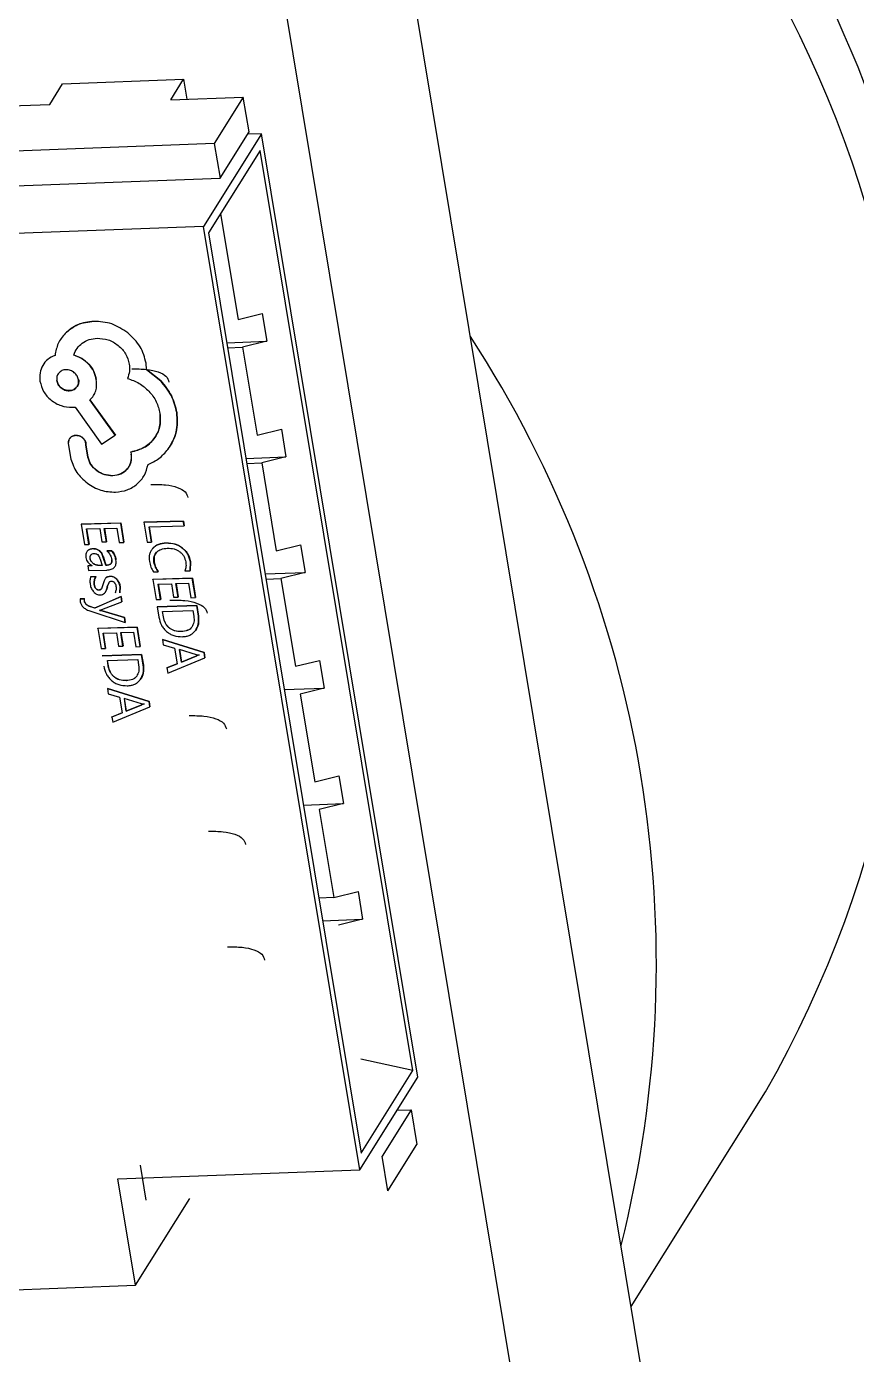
# Model space of a CAD drawing. Header units: millimetres. Extents: x -294 to 2792, y 5 to 1659.
# Drawn here: x 715.057 to 715.712, y 559.303 to 560.351 of the extents above; entities that cross this region are included whole.
import ezdxf

# ---------------------------------------------------------------- set-up
doc = ezdxf.new("R2010")
doc.units = ezdxf.units.MM
doc.layers.get('0').update_dxf_attribs({"lineweight": 18})

msp = doc.modelspace()

# ---------------------------------------------------------------- linework, layer by layer
at = {"color": 7, "linetype": 'Continuous', "lineweight": 25}
for p, q in [((715.7852, 557.8279), (715.3323, 560.561)), ((715.2507, 560.4306), (715.7036, 557.6976)), ((715.0756, 560.29), (715.0857, 560.3063)), ((715.0857, 560.3063), (715.1813, 560.3099)), ((715.1711, 560.2936), (715.1813, 560.3099)), ((715.1813, 560.3099), (715.1839, 560.2941)), ((715.1711, 560.2936), (715.2284, 560.2957)), ((715.2284, 560.2957), (715.2054, 560.2591)), ((715.2329, 560.2684), (715.2284, 560.2957)), ((715.0373, 560.2886), (715.0756, 560.29)), ((715.2428, 560.2669), (715.1969, 560.1936)), ((715.21, 560.2317), (715.2329, 560.2684)), ((715.2428, 560.2669), (715.2317, 560.2665)), ((715.3662, 559.5222), (715.2428, 560.2669)), ((715.2054, 560.2591), (715.0144, 560.2519)), ((715.2418, 560.2537), (715.201, 560.1885)), ((715.2054, 560.2591), (715.21, 560.2317)), ((715.3622, 559.5273), (715.2418, 560.2537)), ((715.0189, 560.2245), (715.21, 560.2317)), ((715.2104, 560.2035), (715.2242, 560.1202)), ((715.1969, 560.1936), (715.0059, 560.1864)), ((715.3203, 559.4489), (715.1969, 560.1936)), ((715.201, 560.1885), (715.3214, 559.4621)), ((715.2242, 560.1202), (715.2433, 560.1249)), ((715.2433, 560.1249), (715.2469, 560.103)), ((715.0877, 560.1091), (715.0878, 560.1092)), ((715.2154, 560.1018), (715.2469, 560.103)), ((715.216, 560.0979), (715.2278, 560.0983)), ((715.2469, 560.103), (715.2278, 560.0983)), ((715.2278, 560.0983), (715.2393, 560.0289)), ((715.0946, 560.0921), (715.0947, 560.0922)), ((715.152, 560.0807), (715.1517, 560.0856)), ((715.1632, 560.0717), (715.152, 560.0807)), ((715.1521, 560.0808), (715.1633, 560.0718)), ((715.0812, 560.0721), (715.0812, 560.072)), ((715.1632, 560.0717), (715.1633, 560.0718)), ((715.1074, 560.0567), (715.1274, 560.0289)), ((715.1273, 560.0288), (715.1074, 560.0567)), ((715.0934, 560.0509), (715.0956, 560.051)), ((715.0956, 560.051), (715.1166, 560.0219)), ((715.1759, 560.0467), (715.1759, 560.0467)), ((715.2393, 560.0289), (715.2584, 560.0336)), ((715.2584, 560.0336), (715.262, 560.0117)), ((715.0962, 560.0287), (715.0963, 560.0288)), ((715.1166, 560.0219), (715.1273, 560.0288)), ((715.1273, 560.0288), (715.1274, 560.0289)), ((715.0903, 560.0224), (715.0923, 560.0099)), ((715.1042, 560.0225), (715.1041, 560.0212)), ((715.1041, 560.0224), (715.1042, 560.0225)), ((715.1041, 560.0211), (715.1041, 560.0224)), ((715.1041, 560.0212), (715.1057, 560.0117)), ((715.1041, 560.0211), (715.1041, 560.0212)), ((715.1056, 560.0116), (715.1041, 560.0211)), ((715.1396, 560.0156), (715.1397, 560.0157)), ((715.1396, 560.0156), (715.1399, 560.0139)), ((715.1056, 560.0116), (715.1057, 560.0117)), ((715.2305, 560.0106), (715.262, 560.0117)), ((715.2311, 560.0066), (715.2429, 560.007)), ((715.262, 560.0117), (715.2429, 560.007)), ((715.2429, 560.007), (715.2544, 559.9377)), ((715.1253, 559.9969), (715.1253, 559.997)), ((715.1499, 559.9602), (715.1811, 559.9611)), ((715.181, 559.9611), (715.1499, 559.9601)), ((715.1499, 559.9601), (715.1499, 559.9602)), ((715.1499, 559.9601), (715.1524, 559.9444)), ((715.181, 559.9611), (715.1811, 559.9611)), ((715.1816, 559.9572), (715.181, 559.9611)), ((715.1811, 559.9611), (715.1817, 559.9573)), ((715.1317, 559.9595), (715.1005, 559.9586)), ((715.1005, 559.9586), (715.1006, 559.9587)), ((715.1005, 559.9586), (715.1031, 559.9426)), ((715.1006, 559.9587), (715.1317, 559.9596)), ((715.1047, 559.9549), (715.1152, 559.9552)), ((715.1047, 559.9549), (715.1067, 559.9428)), ((715.1066, 559.9427), (715.1047, 559.9549)), ((715.1152, 559.9552), (715.1168, 559.9446)), ((715.1187, 559.9553), (715.1287, 559.9556)), ((715.1204, 559.9447), (715.1187, 559.9553)), ((715.1188, 559.9554), (715.1205, 559.9448)), ((715.1287, 559.9556), (715.1305, 559.9441)), ((715.1317, 559.9596), (715.1341, 559.9443)), ((715.1317, 559.9595), (715.1317, 559.9596)), ((715.1341, 559.9442), (715.1317, 559.9595)), ((715.1541, 559.9564), (715.1816, 559.9572)), ((715.1541, 559.9565), (715.156, 559.9446)), ((715.1559, 559.9445), (715.1541, 559.9564)), ((715.1816, 559.9572), (715.1817, 559.9573)), ((715.1031, 559.9426), (715.1066, 559.9427)), ((715.1067, 559.9428), (715.1066, 559.9427)), ((715.1096, 559.9392), (715.1096, 559.9393)), ((715.1168, 559.9446), (715.1204, 559.9447)), ((715.1204, 559.9447), (715.1205, 559.9448)), ((715.1305, 559.9441), (715.1341, 559.9442)), ((715.1341, 559.9442), (715.1341, 559.9443)), ((715.1524, 559.9444), (715.1559, 559.9445)), ((715.156, 559.9446), (715.1559, 559.9445)), ((715.1569, 559.9395), (715.1569, 559.9396)), ((715.1675, 559.9437), (715.1676, 559.9438)), ((715.1803, 559.9398), (715.1804, 559.9398)), ((715.2544, 559.9377), (715.2735, 559.9424)), ((715.2735, 559.9424), (715.2771, 559.9205)), ((715.1051, 559.9373), (715.1052, 559.9373)), ((715.1075, 559.9314), (715.1076, 559.9315)), ((715.1081, 559.9343), (715.1081, 559.9344)), ((715.1154, 559.931), (715.1169, 559.9261)), ((715.1179, 559.9324), (715.118, 559.9325)), ((715.1199, 559.9262), (715.1179, 559.9324)), ((715.118, 559.9325), (715.1199, 559.9262)), ((715.1246, 559.9376), (715.1208, 559.9375)), ((715.1208, 559.9375), (715.1209, 559.9376)), ((715.1209, 559.9376), (715.1247, 559.9377)), ((715.1247, 559.9377), (715.1246, 559.9376)), ((715.1278, 559.9304), (715.1279, 559.9305)), ((715.1579, 559.9287), (715.158, 559.9288)), ((715.1867, 559.9291), (715.1865, 559.922)), ((715.1865, 559.9219), (715.1866, 559.929)), ((715.1866, 559.929), (715.1867, 559.9291)), ((715.1092, 559.9258), (715.1057, 559.9257)), ((715.1057, 559.9257), (715.1058, 559.9258)), ((715.1057, 559.9257), (715.1063, 559.922)), ((715.1058, 559.9258), (715.1092, 559.9259)), ((715.1063, 559.922), (715.1206, 559.9224)), ((715.11, 559.9275), (715.11, 559.9275)), ((715.1169, 559.9261), (715.1148, 559.926)), ((715.1169, 559.9261), (715.1148, 559.9261)), ((715.1148, 559.926), (715.1148, 559.9261)), ((715.1199, 559.9262), (715.1199, 559.9262)), ((715.1574, 559.921), (715.1612, 559.9211)), ((715.1612, 559.9211), (715.1613, 559.9212)), ((715.1823, 559.9218), (715.1865, 559.9219)), ((715.1865, 559.9219), (715.1865, 559.922)), ((715.2456, 559.9193), (715.2771, 559.9205)), ((715.2771, 559.9205), (715.258, 559.9158)), ((715.1119, 559.9171), (715.1079, 559.917)), ((715.1079, 559.917), (715.108, 559.9171)), ((715.108, 559.9171), (715.112, 559.9172)), ((715.1108, 559.9109), (715.1108, 559.911)), ((715.112, 559.9172), (715.1119, 559.9171)), ((715.1178, 559.9116), (715.1164, 559.9077)), ((715.1164, 559.9077), (715.1165, 559.9077)), ((715.12, 559.9163), (715.1201, 559.9164)), ((715.121, 559.9091), (715.1224, 559.9127)), ((715.1234, 559.9174), (715.1234, 559.9175)), ((715.1285, 559.9152), (715.1285, 559.9153)), ((715.1312, 559.9095), (715.131, 559.9044)), ((715.131, 559.9043), (715.1312, 559.9094)), ((715.1312, 559.9094), (715.1312, 559.9095)), ((715.1881, 559.916), (715.157, 559.915)), ((715.157, 559.915), (715.1571, 559.9151)), ((715.157, 559.915), (715.1596, 559.8991)), ((715.1571, 559.9151), (715.1882, 559.9161)), ((715.1612, 559.9113), (715.1717, 559.9116)), ((715.1612, 559.9114), (715.1632, 559.8993)), ((715.1631, 559.8992), (715.1612, 559.9113)), ((715.1717, 559.9116), (715.1733, 559.901)), ((715.1752, 559.9117), (715.1852, 559.912)), ((715.1769, 559.9011), (715.1752, 559.9117)), ((715.1753, 559.9118), (715.1769, 559.9012)), ((715.1852, 559.912), (715.187, 559.9006)), ((715.1881, 559.916), (715.1882, 559.9161)), ((715.1906, 559.9007), (715.1881, 559.916)), ((715.1882, 559.9161), (715.1906, 559.9008)), ((715.2463, 559.9153), (715.258, 559.9158)), ((715.258, 559.9158), (715.2695, 559.8464)), ((715.0997, 559.8997), (715.1032, 559.8998)), ((715.1031, 559.8997), (715.0997, 559.8996)), ((715.0997, 559.8996), (715.0997, 559.8972)), ((715.103, 559.8976), (715.1031, 559.8997)), ((715.1111, 559.8925), (715.132, 559.9015)), ((715.1319, 559.9014), (715.1111, 559.8924)), ((715.1145, 559.9066), (715.1145, 559.9067)), ((715.1168, 559.8912), (715.1326, 559.8972)), ((715.1189, 559.9042), (715.119, 559.9043)), ((715.131, 559.9043), (715.131, 559.9044)), ((715.1319, 559.9014), (715.132, 559.9015)), ((715.1326, 559.8972), (715.1319, 559.9014)), ((715.132, 559.9015), (715.1326, 559.8973)), ((715.1326, 559.8972), (715.1326, 559.8973)), ((715.1596, 559.8991), (715.1631, 559.8992)), ((715.1632, 559.8993), (715.1631, 559.8992)), ((715.1733, 559.901), (715.1769, 559.9011)), ((715.1769, 559.9011), (715.1769, 559.9012)), ((715.187, 559.9006), (715.1906, 559.9007)), ((715.1906, 559.9007), (715.1906, 559.9008)), ((715.1068, 559.894), (715.1111, 559.8925)), ((715.1068, 559.8939), (715.1068, 559.894)), ((715.1111, 559.8924), (715.1068, 559.8939)), ((715.108, 559.8899), (715.1351, 559.881)), ((715.1111, 559.8924), (715.1111, 559.8925)), ((715.115, 559.8907), (715.1168, 559.8912)), ((715.1169, 559.8902), (715.115, 559.8906)), ((715.1151, 559.8906), (715.1169, 559.8902)), ((715.1169, 559.8902), (715.1346, 559.885)), ((715.1345, 559.8849), (715.1169, 559.8902)), ((715.1169, 559.8902), (715.1169, 559.8902)), ((715.1916, 559.8944), (715.1604, 559.8935)), ((715.1604, 559.8935), (715.1605, 559.8935)), ((715.1604, 559.8935), (715.1617, 559.8853)), ((715.1605, 559.8935), (715.1916, 559.8945)), ((715.1646, 559.8897), (715.1886, 559.8905)), ((715.1653, 559.8854), (715.1646, 559.8897)), ((715.1653, 559.8855), (715.1647, 559.8897)), ((715.1886, 559.8905), (715.1893, 559.886)), ((715.1916, 559.8945), (715.193, 559.886)), ((715.1916, 559.8944), (715.1916, 559.8945)), ((715.1929, 559.8859), (715.1916, 559.8944)), ((715.1136, 559.8764), (715.1447, 559.8774)), ((715.1447, 559.8773), (715.1136, 559.8763)), ((715.1136, 559.8763), (715.1136, 559.8764)), ((715.1136, 559.8763), (715.1161, 559.8604)), ((715.1346, 559.885), (715.1345, 559.8849)), ((715.1351, 559.881), (715.1345, 559.8849)), ((715.1346, 559.885), (715.1352, 559.8811)), ((715.1351, 559.881), (715.1352, 559.8811)), ((715.1447, 559.8774), (715.1471, 559.8621)), ((715.1447, 559.8773), (715.1447, 559.8774)), ((715.1471, 559.862), (715.1447, 559.8773)), ((715.1653, 559.8854), (715.1653, 559.8855)), ((715.1699, 559.8767), (715.17, 559.8768)), ((715.1877, 559.8773), (715.1878, 559.8774)), ((715.1929, 559.8859), (715.193, 559.886)), ((715.1177, 559.8726), (715.1282, 559.8729)), ((715.1196, 559.8605), (715.1177, 559.8726)), ((715.1178, 559.8727), (715.1197, 559.8605)), ((715.1282, 559.8729), (715.1299, 559.8623)), ((715.1317, 559.873), (715.1417, 559.8733)), ((715.1334, 559.8624), (715.1317, 559.873)), ((715.1318, 559.8731), (715.1335, 559.8625)), ((715.1417, 559.8733), (715.1435, 559.8619)), ((715.1645, 559.8676), (715.1646, 559.8677)), ((715.1974, 559.8573), (715.1645, 559.8676)), ((715.1645, 559.8676), (715.1652, 559.8634)), ((715.1646, 559.8677), (715.1975, 559.8573)), ((715.1795, 559.8738), (715.1795, 559.8739)), ((715.1906, 559.8746), (715.1906, 559.8747)), ((715.1161, 559.8604), (715.1196, 559.8605)), ((715.117, 559.8548), (715.1481, 559.8558)), ((715.1481, 559.8557), (715.117, 559.8547)), ((715.1197, 559.8605), (715.1196, 559.8605)), ((715.1299, 559.8623), (715.1334, 559.8624)), ((715.1334, 559.8624), (715.1335, 559.8625)), ((715.1435, 559.8619), (715.1471, 559.862)), ((715.1471, 559.862), (715.1471, 559.8621)), ((715.1481, 559.8558), (715.1495, 559.8473)), ((715.1481, 559.8557), (715.1481, 559.8558)), ((715.1494, 559.8472), (715.1481, 559.8557)), ((715.1652, 559.8634), (715.1742, 559.8608)), ((715.1742, 559.8608), (715.1761, 559.8484)), ((715.1915, 559.8556), (715.1779, 559.8597)), ((715.1779, 559.8597), (715.1795, 559.8497)), ((715.1795, 559.8498), (715.1779, 559.8597)), ((715.1938, 559.8552), (715.1915, 559.8556)), ((715.1938, 559.8552), (715.1917, 559.8546)), ((715.1974, 559.8573), (715.1975, 559.8573)), ((715.1981, 559.8532), (715.1974, 559.8573)), ((715.1975, 559.8573), (715.1981, 559.8532)), ((715.117, 559.8547), (715.117, 559.8548)), ((715.1211, 559.851), (715.1451, 559.8518)), ((715.1218, 559.8467), (715.1211, 559.851)), ((715.1219, 559.8468), (715.1212, 559.851)), ((715.1218, 559.8467), (715.1219, 559.8468)), ((715.1451, 559.8518), (715.1458, 559.8473)), ((715.1494, 559.8472), (715.1495, 559.8473)), ((715.1681, 559.8452), (715.1762, 559.8485)), ((715.1761, 559.8484), (715.1681, 559.8451)), ((715.1681, 559.8451), (715.1681, 559.8452)), ((715.1681, 559.8451), (715.1688, 559.8409)), ((715.1688, 559.8409), (715.1981, 559.8532)), ((715.1917, 559.8547), (715.1795, 559.8498)), ((715.1795, 559.8497), (715.1917, 559.8546)), ((715.1795, 559.8498), (715.1795, 559.8497)), ((715.1981, 559.8532), (715.1981, 559.8532)), ((715.2695, 559.8464), (715.2886, 559.8511)), ((715.2886, 559.8511), (715.2923, 559.8292)), ((715.1265, 559.838), (715.1265, 559.8381)), ((715.136, 559.8351), (715.1361, 559.8352)), ((715.1443, 559.8386), (715.1443, 559.8387)), ((715.1471, 559.8359), (715.1471, 559.8359)), ((715.1211, 559.829), (715.154, 559.8186)), ((715.1211, 559.8289), (715.1211, 559.829)), ((715.154, 559.8186), (715.1211, 559.8289)), ((715.1211, 559.8289), (715.1217, 559.8247)), ((715.1217, 559.8247), (715.1307, 559.8221)), ((715.2607, 559.828), (715.2923, 559.8292)), ((715.2923, 559.8292), (715.2732, 559.8245)), ((715.2732, 559.8245), (715.2847, 559.7552)), ((715.1253, 559.8022), (715.1546, 559.8145)), ((715.1307, 559.8221), (715.1327, 559.8097)), ((715.148, 559.8169), (715.1344, 559.821)), ((715.1344, 559.821), (715.136, 559.811)), ((715.136, 559.8111), (715.1345, 559.821)), ((715.1483, 559.816), (715.136, 559.8111)), ((715.136, 559.811), (715.1482, 559.8159)), ((715.1503, 559.8165), (715.148, 559.8169)), ((715.1503, 559.8165), (715.1482, 559.8159)), ((715.154, 559.8186), (715.1547, 559.8145)), ((715.154, 559.8186), (715.154, 559.8186)), ((715.1546, 559.8145), (715.154, 559.8186)), ((715.1547, 559.8145), (715.1546, 559.8145)), ((715.1327, 559.8097), (715.1246, 559.8064)), ((715.1246, 559.8064), (715.1247, 559.8065)), ((715.1246, 559.8064), (715.1253, 559.8022)), ((715.1247, 559.8065), (715.1327, 559.8098)), ((715.136, 559.8111), (715.136, 559.811)), ((715.2847, 559.7552), (715.3038, 559.7599)), ((715.3038, 559.7599), (715.3074, 559.738)), ((715.2759, 559.7368), (715.3074, 559.738)), ((715.3074, 559.738), (715.2883, 559.7333)), ((715.2883, 559.7333), (715.2998, 559.6639)), ((715.2998, 559.6639), (715.3189, 559.6686)), ((715.3189, 559.6686), (715.3225, 559.6467)), ((715.2998, 559.6639), (715.288, 559.6635)), ((715.291, 559.6455), (715.3225, 559.6467)), ((715.3225, 559.6467), (715.3034, 559.642)), ((715.3622, 559.5273), (715.321, 559.5362)), ((715.3203, 559.4489), (715.3662, 559.5222)), ((715.3214, 559.4621), (715.3622, 559.5273)), ((715.5344, 559.341), (715.6405, 559.5105)), ((715.3608, 559.4963), (715.3379, 559.4597)), ((715.3498, 559.4959), (715.3608, 559.4963)), ((715.3608, 559.4963), (715.3654, 559.469)), ((715.3424, 559.4323), (715.3654, 559.469)), ((715.3424, 559.4323), (715.3379, 559.4597)), ((715.1293, 559.4418), (715.3203, 559.4489)), ((715.1469, 559.4525), (715.1514, 559.4251)), ((715.1432, 559.3578), (715.1293, 559.4418)), ((715.1432, 559.3578), (715.1862, 559.4264)), ((715.0173, 559.3531), (715.1432, 559.3578))]:
    msp.add_line(p, q, dxfattribs=at)
for centre, radius, start, end in [((714.7281, 559.9174), 1.0642, 10.835, 58.9995), ((714.8625, 559.9529), 0.895, 330.3751, 44.7466), ((714.6471, 559.6121), 0.9072, 345.7779, 33.0418)]:
    msp.add_arc(centre, radius, start, end, dxfattribs=at)
for points, knots in [([(715.1104, 560.1187), (715.106, 560.1182), (715.0972, 560.1172), (715.0909, 560.1118), (715.0877, 560.1091)], [0, 0, 0, 0, 0.01285825, 0.02576733, 0.02576733, 0.02576733, 0.02576733]), ([(715.0878, 560.1092), (715.0909, 560.1119), (715.0973, 560.1173), (715.1061, 560.1183), (715.1105, 560.1188)], [0, 0, 0, 0, 0.01290903, 0.02576677, 0.02576677, 0.02576677, 0.02576677]), ([(715.1372, 560.1096), (715.1331, 560.1124), (715.1249, 560.1179), (715.1152, 560.1185), (715.1104, 560.1187)], [0, 0, 0, 0, 0.01465459, 0.02937316, 0.02937316, 0.02937316, 0.02937316]), ([(715.0877, 560.1091), (715.0857, 560.1066), (715.0816, 560.1016), (715.0804, 560.0951), (715.0798, 560.0919)], [0, 0, 0, 0, 0.00977464, 0.01955966, 0.01955966, 0.01955966, 0.01955966]), ([(715.1517, 560.0856), (715.1505, 560.0902), (715.1482, 560.0993), (715.1409, 560.1061), (715.1372, 560.1096)], [0, 0, 0, 0, 0.01451446, 0.02913423, 0.02913423, 0.02913423, 0.02913423]), ([(715.0946, 560.0921), (715.0954, 560.094), (715.0969, 560.0976), (715.1012, 560.1017), (715.1066, 560.1047), (715.1109, 560.1052), (715.113, 560.1054)], [0, 0, 0, 0, 0.00609098, 0.01209653, 0.01833396, 0.02448558, 0.02448558, 0.02448558, 0.02448558]), ([(715.113, 560.1054), (715.1159, 560.1052), (715.1219, 560.1049), (715.1299, 560.1), (715.1362, 560.0933), (715.1377, 560.0877), (715.1384, 560.085)], [0, 0, 0, 0, 0.00903416, 0.0180513, 0.02711696, 0.03609347, 0.03609347, 0.03609347, 0.03609347]), ([(715.0798, 560.0919), (715.0778, 560.091), (715.0738, 560.0891), (715.0698, 560.0841), (715.0675, 560.0781), (715.0678, 560.0736), (715.0679, 560.0714)], [0, 0, 0, 0, 0.00648913, 0.01295213, 0.01958716, 0.02618606, 0.02618606, 0.02618606, 0.02618606]), ([(715.1124, 560.0727), (715.1118, 560.0749), (715.1108, 560.0793), (715.1065, 560.085), (715.1011, 560.0896), (715.0968, 560.0913), (715.0946, 560.0921)], [0, 0, 0, 0, 0.00707797, 0.01413084, 0.02109032, 0.02792287, 0.02792287, 0.02792287, 0.02792287]), ([(715.0947, 560.0922), (715.0968, 560.0914), (715.1012, 560.0897), (715.1066, 560.0851), (715.1108, 560.0794), (715.1119, 560.075), (715.1124, 560.0728)], [0, 0, 0, 0, 0.00683255, 0.01379203, 0.02084491, 0.02792287, 0.02792287, 0.02792287, 0.02792287]), ([(715.0984, 560.0725), (715.0981, 560.0736), (715.0975, 560.0757), (715.0955, 560.0779), (715.0936, 560.0793), (715.0914, 560.0803), (715.0891, 560.0806), (715.0868, 560.0804), (715.0847, 560.0797), (715.083, 560.0783), (715.0818, 560.0766), (715.081, 560.0747), (715.0811, 560.0731), (715.0812, 560.072)], [0, 0, 0, 0, 0.00332101, 0.00665281, 0.00833438, 0.00998293, 0.01345262, 0.01513761, 0.01678722, 0.02025349, 0.02191006, 0.02353347, 0.02693495, 0.02693495, 0.02693495, 0.02693495]), ([(715.1384, 560.085), (715.1386, 560.083), (715.1389, 560.0791), (715.1376, 560.0755), (715.1369, 560.0737)], [0, 0, 0, 0, 0.00577511, 0.01169154, 0.01169154, 0.01169154, 0.01169154]), ([(715.0679, 560.0714), (715.0687, 560.0686), (715.0701, 560.063), (715.0765, 560.0563), (715.0845, 560.0515), (715.0904, 560.0511), (715.0934, 560.0509)], [0, 0, 0, 0, 0.0090344, 0.01805178, 0.02711767, 0.03609443, 0.03609443, 0.03609443, 0.03609443]), ([(715.0985, 560.0726), (715.0985, 560.0715), (715.0986, 560.0699), (715.0978, 560.068), (715.0966, 560.0663), (715.0949, 560.0649), (715.0928, 560.0642), (715.0906, 560.064), (715.0882, 560.0643), (715.0861, 560.0653), (715.0842, 560.0666), (715.0821, 560.0688), (715.0815, 560.071), (715.0812, 560.0721)], [0, 0, 0, 0, 0.00340204, 0.00502571, 0.00668256, 0.01014891, 0.0117989, 0.01348445, 0.01688649, 0.01851016, 0.02016701, 0.02354753, 0.02693758, 0.02693758, 0.02693758, 0.02693758]), ([(715.0812, 560.072), (715.0815, 560.0709), (715.0821, 560.0687), (715.0841, 560.0665), (715.0861, 560.0652), (715.0882, 560.0642), (715.0905, 560.0639), (715.0928, 560.0641), (715.0948, 560.0648), (715.0966, 560.0662), (715.0977, 560.0679), (715.0985, 560.0698), (715.0985, 560.0714), (715.0984, 560.0725)], [0, 0, 0, 0, 0.00339005, 0.00677057, 0.00842742, 0.01005109, 0.01345313, 0.01513868, 0.01678867, 0.02025502, 0.02191187, 0.02353554, 0.02693758, 0.02693758, 0.02693758, 0.02693758]), ([(715.1074, 560.0567), (715.1084, 560.0578), (715.1103, 560.0599), (715.1121, 560.0638), (715.1129, 560.0682), (715.1125, 560.0712), (715.1124, 560.0727)], [0, 0, 0, 0, 0.00448469, 0.00877848, 0.01310287, 0.01767491, 0.01767491, 0.01767491, 0.01767491]), ([(715.1369, 560.0737), (715.1401, 560.0726), (715.1464, 560.0703), (715.1542, 560.0637), (715.1603, 560.0555), (715.1618, 560.0492), (715.1626, 560.046)], [0, 0, 0, 0, 0.00998255, 0.01985688, 0.03003216, 0.04024707, 0.04024707, 0.04024707, 0.04024707]), ([(715.1759, 560.0467), (715.1748, 560.0512), (715.1726, 560.0603), (715.1663, 560.0679), (715.1632, 560.0717)], [0, 0, 0, 0, 0.01429873, 0.0288015, 0.0288015, 0.0288015, 0.0288015]), ([(715.1633, 560.0718), (715.1664, 560.068), (715.1726, 560.0603), (715.1748, 560.0513), (715.1759, 560.0467)], [0, 0, 0, 0, 0.01449993, 0.02880144, 0.02880144, 0.02880144, 0.02880144]), ([(715.1626, 560.046), (715.1628, 560.0424), (715.1632, 560.0351), (715.1582, 560.0256), (715.1504, 560.0183), (715.1432, 560.0165), (715.1396, 560.0156)], [0, 0, 0, 0, 0.01093027, 0.02184952, 0.03274798, 0.04350973, 0.04350973, 0.04350973, 0.04350973]), ([(715.1397, 560.0157), (715.1433, 560.0166), (715.1505, 560.0183), (715.1583, 560.0257), (715.1633, 560.0352), (715.1629, 560.0425), (715.1627, 560.0461)], [0, 0, 0, 0, 0.01076175, 0.02166022, 0.03257946, 0.04350973, 0.04350973, 0.04350973, 0.04350973]), ([(715.1759, 560.0467), (715.1762, 560.0415), (715.1769, 560.0309), (715.1716, 560.0221), (715.1689, 560.0177)], [0, 0, 0, 0, 0.01548091, 0.03131512, 0.03131512, 0.03131512, 0.03131512]), ([(715.1689, 560.0176), (715.1716, 560.022), (715.1768, 560.0308), (715.1762, 560.0414), (715.1759, 560.0467)], [0, 0, 0, 0, 0.01583925, 0.03131565, 0.03131565, 0.03131565, 0.03131565]), ([(715.0962, 560.0287), (715.0954, 560.0286), (715.0937, 560.0284), (715.0917, 560.0269), (715.0904, 560.0248), (715.0904, 560.0232), (715.0903, 560.0224)], [0, 0, 0, 0, 0.002509017, 0.004957167, 0.007454888, 0.009904652, 0.009904652, 0.009904652, 0.009904652]), ([(715.0904, 560.0225), (715.0904, 560.0233), (715.0905, 560.0249), (715.0918, 560.027), (715.0937, 560.0285), (715.0954, 560.0287), (715.0963, 560.0288)], [0, 0, 0, 0, 0.002449764, 0.004947486, 0.007395635, 0.009904652, 0.009904652, 0.009904652, 0.009904652]), ([(715.1041, 560.0224), (715.1039, 560.0233), (715.1035, 560.0246), (715.1024, 560.026), (715.101, 560.0273), (715.099, 560.0285), (715.0971, 560.0287), (715.0962, 560.0287)], [0, 0, 0, 0, 0.00282948, 0.00418343, 0.005569, 0.00834859, 0.01111406, 0.01111406, 0.01111406, 0.01111406]), ([(715.0963, 560.0288), (715.0972, 560.0287), (715.099, 560.0286), (715.1011, 560.0274), (715.1025, 560.0261), (715.1036, 560.0246), (715.1039, 560.0234), (715.1042, 560.0225)], [0, 0, 0, 0, 0.00276547, 0.00554507, 0.00693063, 0.00828458, 0.01111406, 0.01111406, 0.01111406, 0.01111406]), ([(715.1253, 559.997), (715.1275, 559.9973), (715.132, 559.9979), (715.1362, 560.0013), (715.1386, 560.0047), (715.1403, 560.0086), (715.1401, 560.0118), (715.14, 560.014)], [0, 0, 0, 0, 0.00644354, 0.01297075, 0.01627884, 0.01946543, 0.02598689, 0.02598689, 0.02598689, 0.02598689]), ([(715.1399, 560.0139), (715.14, 560.0118), (715.1402, 560.0085), (715.1386, 560.0046), (715.1362, 560.0013), (715.1319, 559.9978), (715.1275, 559.9972), (715.1253, 559.9969)], [0, 0, 0, 0, 0.00652146, 0.00970805, 0.01301614, 0.01954335, 0.02598689, 0.02598689, 0.02598689, 0.02598689]), ([(715.1532, 560.0057), (715.1562, 560.0071), (715.1623, 560.0101), (715.1667, 560.0151), (715.1689, 560.0176)], [0, 0, 0, 0, 0.00984279, 0.02009824, 0.02009824, 0.02009824, 0.02009824]), ([(715.0923, 560.0099), (715.0936, 560.0063), (715.0961, 559.999), (715.1022, 559.9937), (715.1053, 559.991)], [0, 0, 0, 0, 0.01181071, 0.02375286, 0.02375286, 0.02375286, 0.02375286]), ([(715.1253, 559.9969), (715.123, 559.9971), (715.1186, 559.9973), (715.1126, 560.0007), (715.1077, 560.0055), (715.1063, 560.0096), (715.1056, 560.0116)], [0, 0, 0, 0, 0.00678324, 0.01344927, 0.02018886, 0.02687633, 0.02687633, 0.02687633, 0.02687633]), ([(715.1057, 560.0117), (715.1063, 560.0097), (715.1077, 560.0056), (715.1126, 560.0008), (715.1187, 559.9974), (715.1231, 559.9972), (715.1253, 559.997)], [0, 0, 0, 0, 0.00668747, 0.01342706, 0.02009308, 0.02687633, 0.02687633, 0.02687633, 0.02687633]), ([(715.1276, 559.9839), (715.1307, 559.9843), (715.1371, 559.9851), (715.1449, 559.9901), (715.1509, 559.9969), (715.1524, 560.0028), (715.1532, 560.0057)], [0, 0, 0, 0, 0.0092087, 0.01848063, 0.02777916, 0.03697945, 0.03697945, 0.03697945, 0.03697945]), ([(715.1053, 559.991), (715.1088, 559.9888), (715.1157, 559.9845), (715.1236, 559.9841), (715.1276, 559.9839)], [0, 0, 0, 0, 0.01205841, 0.02416606, 0.02416606, 0.02416606, 0.02416606]), ([(715.1096, 559.9392), (715.1087, 559.9391), (715.1074, 559.9389), (715.106, 559.9381), (715.1054, 559.9375), (715.1051, 559.9373)], [0, 0, 0, 0, 0.002607547, 0.003820747, 0.005037882, 0.005037882, 0.005037882, 0.005037882]), ([(715.1052, 559.9373), (715.1055, 559.9376), (715.106, 559.9382), (715.1074, 559.939), (715.1087, 559.9392), (715.1096, 559.9393)], [0, 0, 0, 0, 0.001217135, 0.002430335, 0.005037882, 0.005037882, 0.005037882, 0.005037882]), ([(715.1096, 559.9393), (715.1106, 559.9393), (715.112, 559.9392), (715.1137, 559.9385), (715.1153, 559.9375), (715.1169, 559.9354), (715.1176, 559.9335), (715.118, 559.9325)], [0, 0, 0, 0, 0.00292216, 0.00425236, 0.00557082, 0.00840655, 0.01185208, 0.01185208, 0.01185208, 0.01185208]), ([(715.1179, 559.9324), (715.1176, 559.9335), (715.1169, 559.9354), (715.1152, 559.9374), (715.1137, 559.9384), (715.1119, 559.9391), (715.1105, 559.9392), (715.1096, 559.9392)], [0, 0, 0, 0, 0.00344552, 0.00628126, 0.00759972, 0.00892992, 0.01185208, 0.01185208, 0.01185208, 0.01185208]), ([(715.1569, 559.9395), (715.1563, 559.9388), (715.1553, 559.9375), (715.1539, 559.934), (715.1541, 559.9312), (715.1543, 559.9292)], [0, 0, 0, 0, 0.00270231, 0.00538517, 0.01117119, 0.01117119, 0.01117119, 0.01117119]), ([(715.1569, 559.9396), (715.1576, 559.9402), (715.1589, 559.9414), (715.1624, 559.9432), (715.1655, 559.9435), (715.1676, 559.9438)], [0, 0, 0, 0, 0.00279709, 0.0056289, 0.01182934, 0.01182934, 0.01182934, 0.01182934]), ([(715.1675, 559.9437), (715.1654, 559.9435), (715.1623, 559.9431), (715.1588, 559.9414), (715.1575, 559.9401), (715.1569, 559.9395)], [0, 0, 0, 0, 0.00620044, 0.00903225, 0.01182934, 0.01182934, 0.01182934, 0.01182934]), ([(715.16, 559.9365), (715.1605, 559.9369), (715.1616, 559.9379), (715.1643, 559.9392), (715.1667, 559.9395), (715.1684, 559.9397)], [0, 0, 0, 0, 0.002188664, 0.004413985, 0.00929803, 0.00929803, 0.00929803, 0.00929803]), ([(715.1803, 559.9398), (715.1794, 559.9404), (715.1776, 559.9417), (715.1733, 559.9434), (715.1699, 559.9436), (715.1675, 559.9437)], [0, 0, 0, 0, 0.00328447, 0.00657803, 0.01372295, 0.01372295, 0.01372295, 0.01372295]), ([(715.1676, 559.9438), (715.1699, 559.9437), (715.1733, 559.9435), (715.1776, 559.9418), (715.1795, 559.9405), (715.1804, 559.9398)], [0, 0, 0, 0, 0.00714493, 0.01043848, 0.01372295, 0.01372295, 0.01372295, 0.01372295]), ([(715.1684, 559.9397), (715.1702, 559.9396), (715.1729, 559.9395), (715.1762, 559.9382), (715.1776, 559.9373), (715.1783, 559.9368)], [0, 0, 0, 0, 0.00554037, 0.00804864, 0.01051025, 0.01051025, 0.01051025, 0.01051025]), ([(715.1866, 559.929), (715.1861, 559.931), (715.1853, 559.9341), (715.1827, 559.9376), (715.1811, 559.939), (715.1803, 559.9398)], [0, 0, 0, 0, 0.00655971, 0.00968408, 0.01287678, 0.01287678, 0.01287678, 0.01287678]), ([(715.1804, 559.9398), (715.1812, 559.9391), (715.1828, 559.9377), (715.1854, 559.9342), (715.1861, 559.9311), (715.1867, 559.9291)], [0, 0, 0, 0, 0.0031927, 0.00631707, 0.01287678, 0.01287678, 0.01287678, 0.01287678]), ([(715.1051, 559.9373), (715.1048, 559.9366), (715.104, 559.935), (715.1041, 559.9333), (715.1042, 559.9323)], [0, 0, 0, 0, 0.002488382, 0.005267785, 0.005267785, 0.005267785, 0.005267785]), ([(715.1042, 559.9323), (715.1043, 559.9316), (715.1046, 559.9303), (715.1057, 559.9285), (715.1072, 559.927), (715.1085, 559.9263), (715.1092, 559.9259)], [0, 0, 0, 0, 0.002183649, 0.004225006, 0.006277222, 0.008491196, 0.008491196, 0.008491196, 0.008491196]), ([(715.1076, 559.9315), (715.1075, 559.9321), (715.1074, 559.9331), (715.1079, 559.934), (715.1081, 559.9344)], [0, 0, 0, 0, 0.001602888, 0.003043516, 0.003043516, 0.003043516, 0.003043516]), ([(715.1075, 559.9314), (715.1075, 559.932), (715.1074, 559.933), (715.1079, 559.9339), (715.1081, 559.9343)], [0, 0, 0, 0, 0.001602963, 0.003043534, 0.003043534, 0.003043534, 0.003043534]), ([(715.11, 559.9275), (715.1094, 559.928), (715.1082, 559.9292), (715.1077, 559.9307), (715.1075, 559.9314)], [0, 0, 0, 0, 0.002401698, 0.004862624, 0.004862624, 0.004862624, 0.004862624]), ([(715.11, 559.9275), (715.1094, 559.9281), (715.1082, 559.9292), (715.1078, 559.9308), (715.1076, 559.9315)], [0, 0, 0, 0, 0.002401822, 0.004862588, 0.004862588, 0.004862588, 0.004862588]), ([(715.1081, 559.9343), (715.1082, 559.9345), (715.1085, 559.9348), (715.1093, 559.9353), (715.11, 559.9354), (715.1105, 559.9355)], [0, 0, 0, 0, 0.00069922, 0.00137952, 0.002793258, 0.002793258, 0.002793258, 0.002793258]), ([(715.1105, 559.9355), (715.111, 559.9354), (715.1118, 559.9354), (715.1128, 559.935), (715.1133, 559.9347), (715.1135, 559.9346)], [0, 0, 0, 0, 0.001678918, 0.002438353, 0.003181823, 0.003181823, 0.003181823, 0.003181823]), ([(715.1135, 559.9346), (715.1138, 559.9341), (715.1147, 559.933), (715.1152, 559.9318), (715.1154, 559.931)], [0, 0, 0, 0, 0.001730484, 0.004124725, 0.004124725, 0.004124725, 0.004124725]), ([(715.1199, 559.9262), (715.1207, 559.9263), (715.1218, 559.9264), (715.1231, 559.9269), (715.1238, 559.9274), (715.1243, 559.928), (715.1248, 559.9291), (715.1247, 559.9301), (715.1247, 559.9307)], [0, 0, 0, 0, 0.002283579, 0.003240042, 0.004114755, 0.004953237, 0.005806827, 0.007736875, 0.007736875, 0.007736875, 0.007736875]), ([(715.1246, 559.9306), (715.1247, 559.93), (715.1247, 559.929), (715.1243, 559.928), (715.1238, 559.9273), (715.123, 559.9268), (715.1218, 559.9263), (715.1207, 559.9262), (715.1199, 559.9262)], [0, 0, 0, 0, 0.001930048, 0.002783638, 0.003622121, 0.004496833, 0.005453296, 0.007736874, 0.007736874, 0.007736874, 0.007736874]), ([(715.1206, 559.9224), (715.1219, 559.9225), (715.1236, 559.9227), (715.1256, 559.9236), (715.1267, 559.9245), (715.1275, 559.9257), (715.1281, 559.9276), (715.128, 559.9292), (715.1278, 559.9304)], [0, 0, 0, 0, 0.00358163, 0.00510099, 0.00652081, 0.00792386, 0.00939573, 0.01281503, 0.01281503, 0.01281503, 0.01281503]), ([(715.1208, 559.9375), (715.1218, 559.9365), (715.1237, 559.9344), (715.1243, 559.9319), (715.1246, 559.9306)], [0, 0, 0, 0, 0.00412285, 0.00808877, 0.00808877, 0.00808877, 0.00808877]), ([(715.1278, 559.9304), (715.1276, 559.9317), (715.127, 559.9343), (715.1254, 559.9365), (715.1246, 559.9376)], [0, 0, 0, 0, 0.004169473, 0.008093451, 0.008093451, 0.008093451, 0.008093451]), ([(715.1247, 559.9377), (715.1255, 559.9366), (715.1271, 559.9344), (715.1276, 559.9318), (715.1279, 559.9305)], [0, 0, 0, 0, 0.003923978, 0.008093451, 0.008093451, 0.008093451, 0.008093451]), ([(715.1543, 559.9292), (715.1546, 559.9277), (715.1551, 559.9248), (715.1567, 559.9222), (715.1574, 559.921)], [0, 0, 0, 0, 0.004769657, 0.008877936, 0.008877936, 0.008877936, 0.008877936]), ([(715.1579, 559.9287), (715.1578, 559.9302), (715.1577, 559.9323), (715.1587, 559.9349), (715.1596, 559.9359), (715.16, 559.9365)], [0, 0, 0, 0, 0.004262821, 0.006295452, 0.008378374, 0.008378374, 0.008378374, 0.008378374]), ([(715.16, 559.9366), (715.1596, 559.936), (715.1588, 559.935), (715.1578, 559.9324), (715.1579, 559.9303), (715.158, 559.9288)], [0, 0, 0, 0, 0.002082896, 0.004115518, 0.00837839, 0.00837839, 0.00837839, 0.00837839]), ([(715.1612, 559.9211), (715.1604, 559.9223), (715.1588, 559.9247), (715.1582, 559.9274), (715.1579, 559.9287)], [0, 0, 0, 0, 0.004072258, 0.008455136, 0.008455136, 0.008455136, 0.008455136]), ([(715.158, 559.9288), (715.1583, 559.9274), (715.1588, 559.9247), (715.1605, 559.9224), (715.1613, 559.9212)], [0, 0, 0, 0, 0.004382885, 0.008455136, 0.008455136, 0.008455136, 0.008455136]), ([(715.1783, 559.9368), (715.1789, 559.9363), (715.1801, 559.9353), (715.182, 559.9326), (715.1826, 559.9304), (715.183, 559.9288)], [0, 0, 0, 0, 0.002367308, 0.004687865, 0.009592246, 0.009592246, 0.009592246, 0.009592246]), ([(715.183, 559.9288), (715.1831, 559.9276), (715.1834, 559.9251), (715.1826, 559.9229), (715.1823, 559.9218)], [0, 0, 0, 0, 0.003682711, 0.007253363, 0.007253363, 0.007253363, 0.007253363]), ([(715.1148, 559.926), (715.1139, 559.9261), (715.1122, 559.9261), (715.1107, 559.927), (715.11, 559.9275)], [0, 0, 0, 0, 0.00265011, 0.005148528, 0.005148528, 0.005148528, 0.005148528]), ([(715.1148, 559.9261), (715.1139, 559.9261), (715.1123, 559.9262), (715.1108, 559.9271), (715.11, 559.9275)], [0, 0, 0, 0, 0.00265011, 0.005148528, 0.005148528, 0.005148528, 0.005148528]), ([(715.1079, 559.917), (715.1077, 559.9161), (715.1072, 559.9142), (715.1074, 559.9122), (715.1075, 559.9112)], [0, 0, 0, 0, 0.002836087, 0.005897999, 0.005897999, 0.005897999, 0.005897999]), ([(715.1075, 559.9112), (715.1078, 559.91), (715.1082, 559.9079), (715.1096, 559.906), (715.1103, 559.9051)], [0, 0, 0, 0, 0.003600794, 0.006867519, 0.006867519, 0.006867519, 0.006867519]), ([(715.1108, 559.9109), (715.1107, 559.912), (715.1106, 559.9142), (715.1115, 559.9161), (715.1119, 559.9171)], [0, 0, 0, 0, 0.003186872, 0.006486177, 0.006486177, 0.006486177, 0.006486177]), ([(715.112, 559.9172), (715.1115, 559.9162), (715.1106, 559.9143), (715.1107, 559.9121), (715.1108, 559.911)], [0, 0, 0, 0, 0.003299306, 0.006486177, 0.006486177, 0.006486177, 0.006486177]), ([(715.1108, 559.911), (715.1109, 559.9104), (715.1111, 559.9093), (715.1118, 559.908), (715.1125, 559.9073), (715.1131, 559.907), (715.1138, 559.9068), (715.1143, 559.9067), (715.1145, 559.9067)], [0, 0, 0, 0, 0.001994725, 0.003549925, 0.004225542, 0.004878532, 0.005550338, 0.006279202, 0.006279202, 0.006279202, 0.006279202]), ([(715.1145, 559.9066), (715.1142, 559.9066), (715.1137, 559.9067), (715.1131, 559.9069), (715.1125, 559.9073), (715.1118, 559.9079), (715.1111, 559.9092), (715.1109, 559.9103), (715.1108, 559.9109)], [0, 0, 0, 0, 0.000728858, 0.001400655, 0.002053637, 0.00272925, 0.004284465, 0.006279242, 0.006279242, 0.006279242, 0.006279242]), ([(715.1145, 559.9067), (715.1147, 559.9067), (715.1151, 559.9068), (715.1156, 559.907), (715.1161, 559.9073), (715.1163, 559.9076), (715.1165, 559.9077)], [0, 0, 0, 0, 0.0005847, 0.001146525, 0.001711196, 0.002304065, 0.002304065, 0.002304065, 0.002304065]), ([(715.1164, 559.9077), (715.1163, 559.9075), (715.1161, 559.9072), (715.1156, 559.9069), (715.1151, 559.9067), (715.1147, 559.9067), (715.1145, 559.9066)], [0, 0, 0, 0, 0.00059287, 0.001157541, 0.001719365, 0.002304065, 0.002304065, 0.002304065, 0.002304065]), ([(715.12, 559.9163), (715.1196, 559.9157), (715.1185, 559.9143), (715.1181, 559.9126), (715.1178, 559.9116)], [0, 0, 0, 0, 0.002193599, 0.005271094, 0.005271094, 0.005271094, 0.005271094]), ([(715.1189, 559.9042), (715.1194, 559.9048), (715.1204, 559.9063), (715.1208, 559.9081), (715.121, 559.9091)], [0, 0, 0, 0, 0.002323892, 0.005417204, 0.005417204, 0.005417204, 0.005417204]), ([(715.1211, 559.9091), (715.1208, 559.9081), (715.1204, 559.9064), (715.1194, 559.9049), (715.119, 559.9043)], [0, 0, 0, 0, 0.003094102, 0.005417285, 0.005417285, 0.005417285, 0.005417285]), ([(715.1234, 559.9174), (715.1227, 559.9174), (715.1215, 559.9172), (715.1205, 559.9166), (715.12, 559.9163)], [0, 0, 0, 0, 0.00188034, 0.003646855, 0.003646855, 0.003646855, 0.003646855]), ([(715.1201, 559.9164), (715.1205, 559.9167), (715.1215, 559.9173), (715.1228, 559.9175), (715.1234, 559.9175)], [0, 0, 0, 0, 0.001766851, 0.003646834, 0.003646834, 0.003646834, 0.003646834]), ([(715.1224, 559.9127), (715.1225, 559.9129), (715.1227, 559.9131), (715.1234, 559.9135), (715.1239, 559.9136), (715.1243, 559.9136)], [0, 0, 0, 0, 0.000541473, 0.0010762, 0.002209208, 0.002209208, 0.002209208, 0.002209208]), ([(715.1234, 559.9175), (715.1239, 559.9175), (715.1248, 559.9174), (715.1262, 559.917), (715.1274, 559.9163), (715.1282, 559.9156), (715.1285, 559.9153)], [0, 0, 0, 0, 0.001456898, 0.002853452, 0.004266815, 0.005771553, 0.005771553, 0.005771553, 0.005771553]), ([(715.1285, 559.9152), (715.1281, 559.9155), (715.1274, 559.9162), (715.1261, 559.9169), (715.1248, 559.9174), (715.1238, 559.9174), (715.1234, 559.9174)], [0, 0, 0, 0, 0.001504738, 0.002918101, 0.004314655, 0.005771553, 0.005771553, 0.005771553, 0.005771553]), ([(715.1243, 559.9136), (715.1245, 559.9136), (715.125, 559.9136), (715.1256, 559.9134), (715.1262, 559.913), (715.1265, 559.9127), (715.1267, 559.9126)], [0, 0, 0, 0, 0.000666998, 0.001308383, 0.00196168, 0.002662498, 0.002662498, 0.002662498, 0.002662498]), ([(715.1267, 559.9126), (715.127, 559.9121), (715.1276, 559.9112), (715.1278, 559.9102), (715.1279, 559.9096)], [0, 0, 0, 0, 0.001510808, 0.00324717, 0.00324717, 0.00324717, 0.00324717]), ([(715.1279, 559.9096), (715.128, 559.9087), (715.1282, 559.9068), (715.1275, 559.9051), (715.1272, 559.9042)], [0, 0, 0, 0, 0.002851114, 0.005626457, 0.005626457, 0.005626457, 0.005626457]), ([(715.1285, 559.9153), (715.1292, 559.9144), (715.1305, 559.9126), (715.131, 559.9105), (715.1312, 559.9095)], [0, 0, 0, 0, 0.003134976, 0.006554403, 0.006554403, 0.006554403, 0.006554403]), ([(715.1312, 559.9094), (715.1309, 559.9105), (715.1304, 559.9125), (715.1291, 559.9143), (715.1285, 559.9152)], [0, 0, 0, 0, 0.003419427, 0.006554403, 0.006554403, 0.006554403, 0.006554403]), ([(715.0997, 559.8972), (715.1, 559.8964), (715.1004, 559.8948), (715.1023, 559.8927), (715.1049, 559.891), (715.1069, 559.8903), (715.108, 559.8899)], [0, 0, 0, 0, 0.00257222, 0.00519398, 0.00818761, 0.0117766, 0.0117766, 0.0117766, 0.0117766]), ([(715.1068, 559.8939), (715.1063, 559.8941), (715.1054, 559.8945), (715.1042, 559.8954), (715.1034, 559.8964), (715.1031, 559.8972), (715.103, 559.8976)], [0, 0, 0, 0, 0.001589014, 0.002972687, 0.004253345, 0.005557786, 0.005557786, 0.005557786, 0.005557786]), ([(715.1031, 559.8977), (715.1032, 559.8973), (715.1034, 559.8965), (715.1043, 559.8954), (715.1054, 559.8946), (715.1063, 559.8942), (715.1068, 559.894)], [0, 0, 0, 0, 0.001304442, 0.002585099, 0.003968772, 0.005557786, 0.005557786, 0.005557786, 0.005557786]), ([(715.1103, 559.9051), (715.1106, 559.9047), (715.1113, 559.9041), (715.1126, 559.9033), (715.114, 559.9029), (715.115, 559.9028), (715.1154, 559.9028)], [0, 0, 0, 0, 0.001498202, 0.002918279, 0.004339805, 0.005842127, 0.005842127, 0.005842127, 0.005842127]), ([(715.1154, 559.9028), (715.1161, 559.9029), (715.1174, 559.9031), (715.1184, 559.9038), (715.1189, 559.9042)], [0, 0, 0, 0, 0.001985954, 0.003869654, 0.003869654, 0.003869654, 0.003869654]), ([(715.1617, 559.8853), (715.1623, 559.8831), (715.163, 559.8799), (715.1655, 559.8761), (715.1671, 559.8746), (715.1679, 559.8739)], [0, 0, 0, 0, 0.00691986, 0.01013038, 0.01333407, 0.01333407, 0.01333407, 0.01333407]), ([(715.17, 559.8768), (715.1694, 559.8773), (715.1682, 559.8784), (715.1663, 559.8813), (715.1657, 559.8838), (715.1653, 559.8855)], [0, 0, 0, 0, 0.00234582, 0.00475918, 0.01018384, 0.01018384, 0.01018384, 0.01018384]), ([(715.1699, 559.8767), (715.1693, 559.8772), (715.1681, 559.8783), (715.1663, 559.8812), (715.1657, 559.8837), (715.1653, 559.8854)], [0, 0, 0, 0, 0.00234582, 0.00475918, 0.01018384, 0.01018384, 0.01018384, 0.01018384]), ([(715.1795, 559.8738), (715.1777, 559.8739), (715.1751, 559.874), (715.1719, 559.8753), (715.1706, 559.8762), (715.1699, 559.8767)], [0, 0, 0, 0, 0.00541534, 0.00785952, 0.01026623, 0.01026623, 0.01026623, 0.01026623]), ([(715.1795, 559.8739), (715.1777, 559.8739), (715.1752, 559.874), (715.1719, 559.8753), (715.1706, 559.8763), (715.17, 559.8768)], [0, 0, 0, 0, 0.00545486, 0.00789042, 0.01027438, 0.01027438, 0.01027438, 0.01027438]), ([(715.1878, 559.8774), (715.1873, 559.8769), (715.1864, 559.8758), (715.1837, 559.8743), (715.1812, 559.874), (715.1795, 559.8739)], [0, 0, 0, 0, 0.002178984, 0.004395683, 0.009383778, 0.009383778, 0.009383778, 0.009383778]), ([(715.1877, 559.8773), (715.1873, 559.8768), (715.1864, 559.8757), (715.1837, 559.8742), (715.1812, 559.874), (715.1795, 559.8738)], [0, 0, 0, 0, 0.002178957, 0.004395647, 0.009383794, 0.009383794, 0.009383794, 0.009383794]), ([(715.1893, 559.886), (715.1895, 559.8843), (715.1898, 559.8812), (715.1884, 559.8786), (715.1877, 559.8773)], [0, 0, 0, 0, 0.004836158, 0.009190915, 0.009190915, 0.009190915, 0.009190915]), ([(715.193, 559.886), (715.1931, 559.8839), (715.1935, 559.8798), (715.1916, 559.8763), (715.1906, 559.8747)], [0, 0, 0, 0, 0.00628814, 0.01214924, 0.01214924, 0.01214924, 0.01214924]), ([(715.1906, 559.8746), (715.1915, 559.8762), (715.1935, 559.8797), (715.1931, 559.8838), (715.1929, 559.8859)], [0, 0, 0, 0, 0.0058611, 0.01214924, 0.01214924, 0.01214924, 0.01214924]), ([(715.1679, 559.8739), (715.1688, 559.8732), (715.1705, 559.8719), (715.1747, 559.87), (715.178, 559.8699), (715.1802, 559.8698)], [0, 0, 0, 0, 0.00326282, 0.00648385, 0.01337998, 0.01337998, 0.01337998, 0.01337998]), ([(715.1802, 559.8698), (715.1813, 559.8698), (715.1834, 559.87), (715.1863, 559.871), (715.1888, 559.8725), (715.19, 559.8739), (715.1906, 559.8746)], [0, 0, 0, 0, 0.00316746, 0.0061127, 0.00897197, 0.01189355, 0.01189355, 0.01189355, 0.01189355]), ([(715.1183, 559.8466), (715.1188, 559.8444), (715.1196, 559.8412), (715.1221, 559.8374), (715.1237, 559.8359), (715.1245, 559.8352)], [0, 0, 0, 0, 0.00691986, 0.01013038, 0.01333407, 0.01333407, 0.01333407, 0.01333407]), ([(715.1265, 559.838), (715.1259, 559.8385), (715.1247, 559.8396), (715.1228, 559.8425), (715.1222, 559.845), (715.1218, 559.8467)], [0, 0, 0, 0, 0.00234582, 0.00475918, 0.01018384, 0.01018384, 0.01018384, 0.01018384]), ([(715.1265, 559.8381), (715.1259, 559.8386), (715.1247, 559.8397), (715.1228, 559.8426), (715.1223, 559.8451), (715.1219, 559.8468)], [0, 0, 0, 0, 0.00234582, 0.00475918, 0.01018384, 0.01018384, 0.01018384, 0.01018384]), ([(715.1458, 559.8473), (715.146, 559.8456), (715.1463, 559.8425), (715.1449, 559.8399), (715.1443, 559.8386)], [0, 0, 0, 0, 0.004836158, 0.009190915, 0.009190915, 0.009190915, 0.009190915]), ([(715.1495, 559.8473), (715.1497, 559.8452), (715.15, 559.841), (715.1481, 559.8376), (715.1471, 559.8359)], [0, 0, 0, 0, 0.00628814, 0.01214924, 0.01214924, 0.01214924, 0.01214924]), ([(715.1471, 559.8359), (715.148, 559.8375), (715.15, 559.841), (715.1496, 559.8451), (715.1494, 559.8472)], [0, 0, 0, 0, 0.0058611, 0.01214924, 0.01214924, 0.01214924, 0.01214924]), ([(715.1245, 559.8352), (715.1253, 559.8345), (715.127, 559.8332), (715.1312, 559.8313), (715.1345, 559.8312), (715.1368, 559.831)], [0, 0, 0, 0, 0.00326282, 0.00648385, 0.01337998, 0.01337998, 0.01337998, 0.01337998]), ([(715.1361, 559.8352), (715.1343, 559.8352), (715.1317, 559.8353), (715.1285, 559.8366), (715.1272, 559.8376), (715.1265, 559.8381)], [0, 0, 0, 0, 0.00545486, 0.00789042, 0.01027438, 0.01027438, 0.01027438, 0.01027438]), ([(715.136, 559.8351), (715.1342, 559.8351), (715.1317, 559.8353), (715.1284, 559.8365), (715.1271, 559.8375), (715.1265, 559.838)], [0, 0, 0, 0, 0.00541534, 0.00785952, 0.01026623, 0.01026623, 0.01026623, 0.01026623]), ([(715.1443, 559.8386), (715.1438, 559.8381), (715.1429, 559.837), (715.1402, 559.8355), (715.1377, 559.8353), (715.136, 559.8351)], [0, 0, 0, 0, 0.002178957, 0.004395647, 0.009383794, 0.009383794, 0.009383794, 0.009383794]), ([(715.1443, 559.8387), (715.1439, 559.8382), (715.1429, 559.8371), (715.1402, 559.8356), (715.1378, 559.8353), (715.1361, 559.8352)], [0, 0, 0, 0, 0.002178984, 0.004395683, 0.009383778, 0.009383778, 0.009383778, 0.009383778]), ([(715.1368, 559.831), (715.1379, 559.8311), (715.14, 559.8313), (715.1428, 559.8323), (715.1453, 559.8337), (715.1465, 559.8352), (715.1471, 559.8359)], [0, 0, 0, 0, 0.00316746, 0.0061127, 0.00897197, 0.01189355, 0.01189355, 0.01189355, 0.01189355])]:
    msp.add_open_spline(points, degree=3, knots=knots, dxfattribs=at)
for points in [[(715.1403, 560.0812), (715.1443, 560.0812), (715.1523, 560.0812), (715.1617, 560.079), (715.1682, 560.0756), (715.1691, 560.0724), (715.1696, 560.0708)], [(715.1554, 559.99), (715.1594, 559.99), (715.1674, 559.99), (715.1768, 559.9878), (715.1833, 559.9843), (715.1843, 559.9811), (715.1847, 559.9796)], [(715.1705, 559.8987), (715.1745, 559.8987), (715.1826, 559.8987), (715.192, 559.8965), (715.1984, 559.8931), (715.1994, 559.8899), (715.1999, 559.8883)], [(715.1856, 559.8075), (715.1897, 559.8075), (715.1977, 559.8074), (715.2071, 559.8053), (715.2136, 559.8018), (715.2145, 559.7986), (715.215, 559.797)], [(715.2008, 559.7162), (715.2048, 559.7162), (715.2128, 559.7162), (715.2222, 559.714), (715.2287, 559.7105), (715.2296, 559.7074), (715.2301, 559.7058)], [(715.2159, 559.625), (715.2199, 559.625), (715.2279, 559.6249), (715.2373, 559.6228), (715.2438, 559.6193), (715.2448, 559.6161), (715.2452, 559.6145)]]:
    msp.add_open_spline(points, degree=3, dxfattribs=at)

doc.saveas('drawing.dxf')
